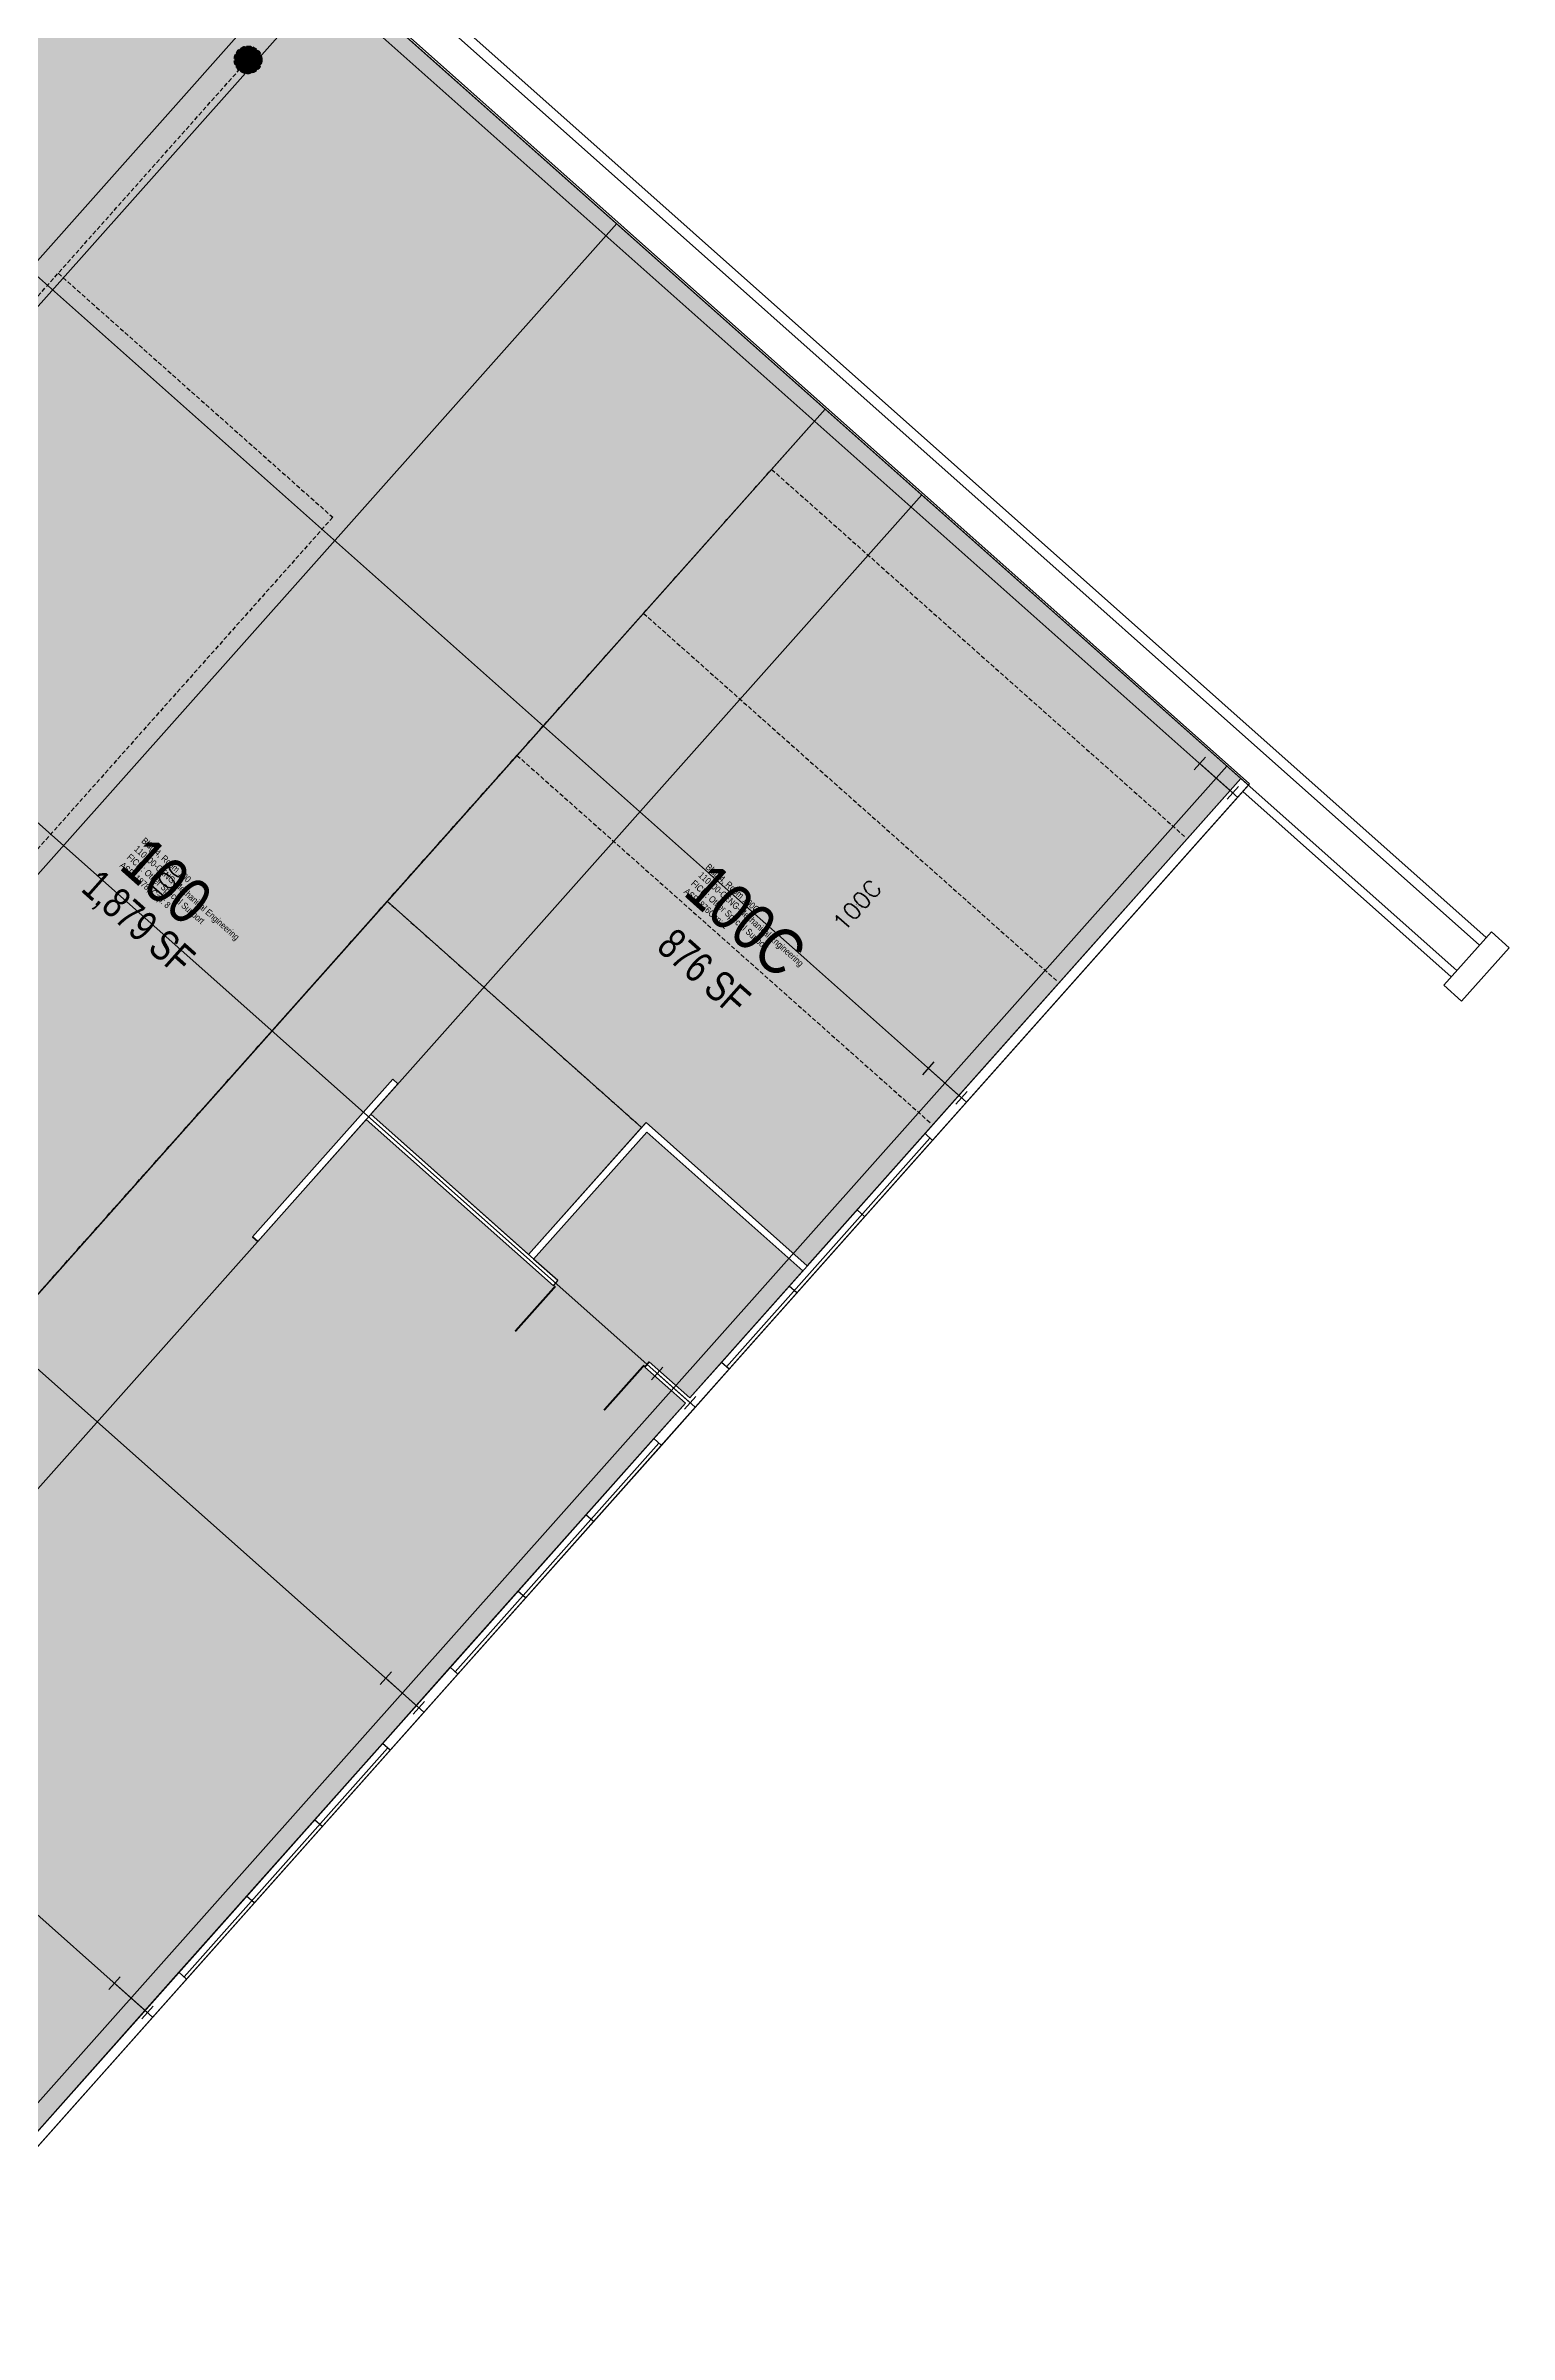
# Model space of a CAD drawing. Header units: inches. Extents: x 69197831 to 69201392, y 27694511 to 27697963.
# Drawn here: x 69200532 to 69201392, y 27695932 to 27697278 of the extents above; entities that cross this region are included whole.
import ezdxf
from ezdxf.enums import TextEntityAlignment as Align

# ---------------------------------------------------------------- set-up
doc = ezdxf.new("R2010")
doc.units = ezdxf.units.IN
doc.header["$LTSCALE"] = 10
doc.header["$MEASUREMENT"] = 0
doc.linetypes.add('DASHED2', pattern=[0.375, 0.25, -0.125])
doc.layers.get('0').update_dxf_attribs({"linetype": 'CONTINUOUS'})
for name, color, linetype in [('A-COLS', 5, 'CONTINUOUS'), ('A-DOOR', 2, 'CONTINUOUS'), ('A-FLOR', 3, 'CONTINUOUS'), ('A-GLAZ', 1, 'CONTINUOUS'), ('A-GRID', 1, 'CONTINUOUS'), ('A-IDEN-CNUM', 7, 'CONTINUOUS'), ('A-IDEN-FNUM', 1, 'CONTINUOUS'), ('A-IDEN-RNUM', 7, 'CONTINUOUS'), ('A-IDEN-SNUM', 4, 'CONTINUOUS'), ('A-IDEN-VNUM', 4, 'CONTINUOUS'), ('A-WALL', 5, 'CONTINUOUS'), ('AREA-ASSIGN', 7, 'CONTINUOUS'), ('AREA-GROSS', 1, 'CONTINUOUS'), ('AREA-TEXT', 3, 'CONTINUOUS'), ('Rooms-Category-Color', 7, 'CONTINUOUS'), ('Rooms-College-Color', 7, 'CONTINUOUS'), ('Rooms-Department-Color', 7, 'CONTINUOUS'), ('Rooms-Division-Color', 7, 'CONTINUOUS'), ('Rooms-Information', 7, 'CONTINUOUS')]:
    doc.layers.add(name, color=color, linetype=linetype)
doc.styles.add('CP_AREA', font='arial.ttf', dxfattribs={"height": 15})
doc.styles.add('CP_ROOMSNUMBER', font='arial.ttf', dxfattribs={"height": 1})
doc.styles.add('CP_ROOMVNUMBER', font='arial.ttf', dxfattribs={"width": 0.85, "height": 0.075})
doc.styles.add('ROOMFNUMBER', font='SIMPLEX', dxfattribs={"height": 0.833333})

# ---------------------------------------------------------------- blocks, each defined once
blk = doc.blocks.new('COLUMN')
for p, q in [((-0.5, -0.5), (-0.5, 0.5)), ((-0.5, 0), (0.5, 0)), ((0.5, 0.5), (0.5, -0.5))]:
    blk.add_line(p, q)

msp = doc.modelspace()

# ---------------------------------------------------------------- hatches: boundary and pattern name
at = {"layer": 'A-FLOR', "linetype": 'DASHED2'}
h = msp.add_hatch(color=256, dxfattribs=at)
edge = h.paths.add_edge_path()
edge.add_arc((69200650.6, 27697269.4), 8.13, 0, 360)

# ---------------------------------------------------------------- linework, layer by layer
at = {"layer": 'A-DOOR', "elevation": 0}
for points in [[(69200831.3, 27696548.2, 1.11, 1.11, 0), (69200807.7, 27696521.7, 0, 0, 0), (69200807.3, 27696522.1, 0, 0, 0.414214), (69200857.4, 27696525, 0, 0, 0.414214)], [(69200883.5, 27696501.8, 1.11, 1.11, 0), (69200859.9, 27696475.3, 0, 0, 0), (69200860.3, 27696475, 0, 0, -0.414214), (69200857.4, 27696525, 0, 0, -0.414214)]]:
    msp.add_lwpolyline(points, format="xyseb", dxfattribs=at)
at = {"layer": 'A-FLOR', "linetype": 'DASHED2'}
for p, q in [((69200539, 27697143.9, 0), (69200700.4, 27697000.4, 0)), ((69200883.1, 27696943.9, 0), (69200958.4, 27697028.6, 0)), ((69200958.4, 27697028.6, 0), (69201201.2, 27696812.7, 0)), ((69200732.4, 27696774.6, 0), (69200883.1, 27696943.9, 0)), ((69200732.4, 27696774.6, 0), (69200882, 27696641.6, 0))]:
    msp.add_line(p, q, dxfattribs=at)
at = {"layer": 'A-FLOR'}
msp.add_line((69201358, 27696730.1, 0), (69201235.5, 27696839.1, 0), dxfattribs=at)
at = {"layer": 'A-FLOR', "linetype": 'DASHED2', "elevation": 0}
for points in [[(69200233, 27696799.8), (69200650.6, 27697269.4)], [(69200700.4, 27697000.4), (69200394.4, 27696656.3)]]:
    msp.add_lwpolyline(points, dxfattribs=at)
at = {"layer": 'A-FLOR', "linetype": 'DASHED2'}
msp.add_circle((69200650.6, 27697269.4, 0), 8.13, dxfattribs=at)
at = {"layer": 'A-GLAZ'}
for p, q in [((69200928.9, 27696503.4, 0), (69201048.6, 27696638, 0)), ((69200931.9, 27696500.8, 0), (69201051.5, 27696635.3, 0)), ((69200933.4, 27696499.5, 0), (69201053, 27696634, 0)), ((69201013.2, 27696589.1, 0), (69201008.7, 27696593.1, 0)), ((69200973.3, 27696544.3, 0), (69200968.8, 27696548.3, 0)), ((69200769.5, 27696324.1, 0), (69200889.1, 27696458.6, 0)), ((69200772.4, 27696321.4, 0), (69200892.1, 27696456, 0)), ((69200773.9, 27696320.1, 0), (69200893.6, 27696454.6, 0)), ((69200853.7, 27696409.8, 0), (69200849.2, 27696413.8, 0)), ((69200813.8, 27696365, 0), (69200809.3, 27696368.9, 0)), ((69200610, 27696144.8, 0), (69200729.6, 27696279.3, 0)), ((69200613, 27696142.1, 0), (69200732.6, 27696276.6, 0)), ((69200614.4, 27696140.8, 0), (69200734.1, 27696275.3, 0)), ((69200694.2, 27696230.4, 0), (69200689.7, 27696234.4, 0)), ((69200654.3, 27696185.6, 0), (69200649.8, 27696189.6, 0))]:
    msp.add_line(p, q, dxfattribs=at)
at = {"layer": 'A-GRID'}
for p, q in [((69201232.5, 27696835.7, 0), (69200131, 27697815.2, 0)), ((69201238.8, 27696842.8, 0), (69200137.3, 27697822.3, 0))]:
    msp.add_line(p, q, dxfattribs=at)
at = {"layer": 'A-WALL'}
for p, q in [((69201048.6, 27696638), (69201234.3, 27696846.8)), ((69201053, 27696634), (69201238.8, 27696842.8)), ((69201353.7, 27696725.3, 0), (69201381.6, 27696756.6, 0)), ((69201392.1, 27696747.3, 0), (69201381.6, 27696756.6, 0)), ((69201364.1, 27696715.9, 0), (69201392.1, 27696747.3, 0)), ((69201364.1, 27696715.9, 0), (69201353.7, 27696725.3, 0)), ((69200653.3, 27696577.3), (69200735.7, 27696669.9)), ((69200738.7, 27696667.3), (69200735.7, 27696669.9)), ((69200738.7, 27696667.3), (69200722.8, 27696649.3)), ((69200656.3, 27696574.6), (69200720.1, 27696646.3)), ((69200830.1, 27696548.5), (69200720.1, 27696646.3)), ((69200832.7, 27696551.5), (69200722.8, 27696649.3)), ((69201053, 27696634), (69201048.6, 27696638)), ((69200656.3, 27696574.6), (69200653.3, 27696577.3)), ((69200907.7, 27696479.5), (69200883.9, 27696500.7)), ((69200910.3, 27696482.5), (69200886.5, 27696503.7)), ((69200893.6, 27696454.6), (69200933.4, 27696499.5)), ((69200928.9, 27696503.4), (69200910.3, 27696482.5)), ((69200933.4, 27696499.5), (69200928.9, 27696503.4)), ((69200889.1, 27696458.6), (69200907.7, 27696479.5)), ((69200893.6, 27696454.6), (69200889.1, 27696458.6)), ((69200729.6, 27696279.3), (69200769.5, 27696324.1)), ((69200734.1, 27696275.3), (69200773.9, 27696320.1)), ((69200773.9, 27696320.1), (69200769.5, 27696324.1)), ((69200734.1, 27696275.3), (69200729.6, 27696279.3)), ((69200428.2, 27695940.4), (69200610, 27696144.8)), ((69200428.7, 27695931.9), (69200614.4, 27696140.8)), ((69200614.4, 27696140.8), (69200610, 27696144.8))]:
    msp.add_line(p, q, dxfattribs=at)
for points in [[(69200815.5, 27696566.8), (69200884.6, 27696644.5)], [(69200818.5, 27696564.2), (69200885, 27696638.9)], [(69200830.1, 27696548.5), (69200832.7, 27696551.5)], [(69200883.9, 27696500.7), (69200886.5, 27696503.7)]]:
    msp.add_lwpolyline(points, dxfattribs=at)
at = {"layer": 'A-WALL', "elevation": 0}
for points in [[(69200884.6, 27696644.5), (69200979.4, 27696560.2)], [(69200885, 27696638.9), (69200976.8, 27696557.2)]]:
    msp.add_lwpolyline(points, dxfattribs=at)
at = {"layer": 'AREA-ASSIGN', "elevation": 0}
for points in [[(69200235.9, 27696797.1), (69199931.1, 27697068.2), (69200205.6, 27697376.9), (69200230.2, 27697355), (69200272.7, 27697402.8), (69200162.2, 27697501.2), (69200225.9, 27697572.9), (69200178.1, 27697615.4), (69200202, 27697642.3), (69200249.9, 27697599.8), (69200279.1, 27697632.7), (69200142.4, 27697754.3), (69200135.7, 27697746.8), (69200103.6, 27697775.4), (69200141.8, 27697818.4), (69200701.5, 27697320.6)], [(69200235.9, 27696797.1), (69200524.4, 27696540.5), (69200990, 27697064), (69200701.5, 27697320.6)], [(69200732.4, 27696774.6), (69200882, 27696641.6), (69200884.6, 27696644.5), (69200979.4, 27696560.2), (69201234.3, 27696846.8), (69200990, 27697064)]]:
    msp.add_lwpolyline(points, close=True, dxfattribs=at)

# ---------------------------------------------------------------- block references
at = {"layer": 'A-COLS', "xscale": 25.99999999813736, "yscale": 9.999999995133361, "zscale": 25.99999999813736, "rotation": 318.3538051004411}
for p in [(69201219.8, 27696847, 0), (69201060.3, 27696667.7, 0), (69200900.8, 27696488.3, 0), (69200741.3, 27696309, 0), (69200581.8, 27696129.7, 0)]:
    msp.add_blockref('COLUMN', p, dxfattribs=at)

# ---------------------------------------------------------------- texts
at = {"layer": 'A-IDEN-CNUM', "style": 'CP_ROOMSNUMBER'}
msp.add_text('CAD #004-A_0100-0C', height=0.36, rotation=48.3538, dxfattribs=at).set_placement((69201010.9, 27696770.2, 0), align=Align.MIDDLE)
at = {"layer": 'A-IDEN-FNUM', "style": 'ROOMFNUMBER'}
msp.add_text('100C', height=9.96, rotation=48.3538, dxfattribs=at).set_placement((69201008.7, 27696772.2, 0), align=Align.MIDDLE)
at = {"layer": 'A-IDEN-RNUM', "style": 'CP_ROOMSNUMBER'}
for s, p in [('0100-00', (69200602.9, 27696786.7, 0)), ('0100-C0', (69201008.7, 27696772.2, 0))]:
    msp.add_text(s, height=0.36, rotation=318.35, dxfattribs=at).set_placement(p, align=Align.MIDDLE)
at = {"layer": 'A-IDEN-SNUM', "style": 'CP_ROOMSNUMBER'}
for s, p in [('0040010000', (69200602.9, 27696786.7, 0)), ('00400100C0', (69201008.7, 27696772.2, 0))]:
    msp.add_text(s, height=0.36, rotation=48.3538, dxfattribs=at).set_placement(p, align=Align.MIDDLE)
at = {"layer": 'AREA-TEXT', "style": 'CP_AREA', "width": 0.75}
for s, p in [('1,879 SF', (69200586.3, 27696762.3, 0)), ('876 SF', (69200918.7, 27696733.1, 0))]:
    msp.add_text(s, height=18, rotation=318.3538, dxfattribs=at).set_placement(p, align=Align.MIDDLE_CENTER)

# ---------------------------------------------------------------- next in the draw order: texts
at = {"layer": 'Rooms-Information', "char_height": 3.8571, "width": 86.4, "attachment_point": 7, "rotation": 318.3538, "style": 'CP_ROOMVNUMBER', "bg_fill": 3, "box_fill_scale": 0, "bg_fill_color": 256, "bg_fill_true_color": 3254780160, "bg_fill_transparency": 256}
for s, insert in [('Bldg.4, Room 100^M^J110100-CENG-Mechanical Engineering^M^JFICM: Other Special Support^M^JASF: 1878, Cap: 8', (69200574, 27696794.3, 0)), ('Bldg.4, Room 100C^M^J110100-CENG-Mechanical Engineering^M^JFICM: Other Special Support^M^JASF: 876Cap: 1', (69200905.7, 27696778.9, 0))]:
    msp.add_mtext(s, dxfattribs=dict(at, insert=insert))

# ---------------------------------------------------------------- next in the draw order: hatches: boundary and pattern name
at = {"layer": 'Rooms-Category-Color', "true_color": 0xfbafa2}
msp.add_hatch(color=21, dxfattribs=at).paths.add_polyline_path([(69200235.9, 27696797.1), (69199931.1, 27697068.2), (69200205.6, 27697376.9), (69200230.2, 27697355), (69200272.7, 27697402.8), (69200162.2, 27697501.2), (69200225.9, 27697572.9), (69200178.1, 27697615.4), (69200202, 27697642.3), (69200249.9, 27697599.8), (69200279.1, 27697632.7), (69200142.4, 27697754.3), (69200135.7, 27697746.8), (69200103.6, 27697775.4), (69200141.8, 27697818.4), (69200701.5, 27697320.6)])
at = {"layer": 'Rooms-Category-Color', "true_color": 0xe3f498}
for points in [[(69200235.9, 27696797.1), (69200524.4, 27696540.5), (69200990, 27697064), (69200701.5, 27697320.6)], [(69200732.4, 27696774.6), (69200882, 27696641.6), (69200884.6, 27696644.5), (69200979.4, 27696560.2), (69201234.3, 27696846.8), (69200990, 27697064)], [(69199704.1, 27696584.3), (69199865.9, 27696766.3), (69200236.6, 27696436.7), (69200331.6, 27696543.5), (69200440.7, 27696446.5), (69200732.4, 27696774.6), (69200882, 27696641.6), (69200815.5, 27696566.8), (69200722.8, 27696649.3), (69200738.7, 27696667.3), (69200735.7, 27696669.9), (69200653.3, 27696577.3), (69200656.3, 27696574.6), (69200720.1, 27696646.3), (69200830.1, 27696548.5), (69200832.7, 27696551.5), (69200818.5, 27696564.2), (69200885, 27696638.9), (69200976.8, 27696557.2), (69200910.3, 27696482.5), (69200886.5, 27696503.7), (69200883.9, 27696500.7), (69200907.7, 27696479.5), (69200428.2, 27695940.4)]]:
    msp.add_hatch(color=61, dxfattribs=at).paths.add_polyline_path(points)
at = {"layer": 'Rooms-College-Color', "true_color": 0xadadad}
for points in [[(69200235.9, 27696797.1), (69199931.1, 27697068.2), (69200205.6, 27697376.9), (69200230.2, 27697355), (69200272.7, 27697402.8), (69200162.2, 27697501.2), (69200225.9, 27697572.9), (69200178.1, 27697615.4), (69200202, 27697642.3), (69200249.9, 27697599.8), (69200279.1, 27697632.7), (69200142.4, 27697754.3), (69200135.7, 27697746.8), (69200103.6, 27697775.4), (69200141.8, 27697818.4), (69200701.5, 27697320.6)], [(69200235.9, 27696797.1), (69200524.4, 27696540.5), (69200990, 27697064), (69200701.5, 27697320.6)], [(69200732.4, 27696774.6), (69200882, 27696641.6), (69200884.6, 27696644.5), (69200979.4, 27696560.2), (69201234.3, 27696846.8), (69200990, 27697064)], [(69199704.1, 27696584.3), (69199865.9, 27696766.3), (69200236.6, 27696436.7), (69200331.6, 27696543.5), (69200440.7, 27696446.5), (69200732.4, 27696774.6), (69200882, 27696641.6), (69200815.5, 27696566.8), (69200722.8, 27696649.3), (69200738.7, 27696667.3), (69200735.7, 27696669.9), (69200653.3, 27696577.3), (69200656.3, 27696574.6), (69200720.1, 27696646.3), (69200830.1, 27696548.5), (69200832.7, 27696551.5), (69200818.5, 27696564.2), (69200885, 27696638.9), (69200976.8, 27696557.2), (69200910.3, 27696482.5), (69200886.5, 27696503.7), (69200883.9, 27696500.7), (69200907.7, 27696479.5), (69200428.2, 27695940.4)]]:
    msp.add_hatch(color=253, dxfattribs=at).paths.add_polyline_path(points)
at = {"layer": 'Rooms-Department-Color', "true_color": 0x99d7b2}
for points in [[(69200235.9, 27696797.1), (69199931.1, 27697068.2), (69200205.6, 27697376.9), (69200230.2, 27697355), (69200272.7, 27697402.8), (69200162.2, 27697501.2), (69200225.9, 27697572.9), (69200178.1, 27697615.4), (69200202, 27697642.3), (69200249.9, 27697599.8), (69200279.1, 27697632.7), (69200142.4, 27697754.3), (69200135.7, 27697746.8), (69200103.6, 27697775.4), (69200141.8, 27697818.4), (69200701.5, 27697320.6)], [(69200235.9, 27696797.1), (69200524.4, 27696540.5), (69200990, 27697064), (69200701.5, 27697320.6)], [(69200732.4, 27696774.6), (69200882, 27696641.6), (69200884.6, 27696644.5), (69200979.4, 27696560.2), (69201234.3, 27696846.8), (69200990, 27697064)], [(69199704.1, 27696584.3), (69199865.9, 27696766.3), (69200236.6, 27696436.7), (69200331.6, 27696543.5), (69200440.7, 27696446.5), (69200732.4, 27696774.6), (69200882, 27696641.6), (69200815.5, 27696566.8), (69200722.8, 27696649.3), (69200738.7, 27696667.3), (69200735.7, 27696669.9), (69200653.3, 27696577.3), (69200656.3, 27696574.6), (69200720.1, 27696646.3), (69200830.1, 27696548.5), (69200832.7, 27696551.5), (69200818.5, 27696564.2), (69200885, 27696638.9), (69200976.8, 27696557.2), (69200910.3, 27696482.5), (69200886.5, 27696503.7), (69200883.9, 27696500.7), (69200907.7, 27696479.5), (69200428.2, 27695940.4)]]:
    msp.add_hatch(color=253, dxfattribs=at).paths.add_polyline_path(points)
at = {"layer": 'Rooms-Division-Color', "true_color": 0x99d7b2}
for points in [[(69200235.9, 27696797.1), (69199931.1, 27697068.2), (69200205.6, 27697376.9), (69200230.2, 27697355), (69200272.7, 27697402.8), (69200162.2, 27697501.2), (69200225.9, 27697572.9), (69200178.1, 27697615.4), (69200202, 27697642.3), (69200249.9, 27697599.8), (69200279.1, 27697632.7), (69200142.4, 27697754.3), (69200135.7, 27697746.8), (69200103.6, 27697775.4), (69200141.8, 27697818.4), (69200701.5, 27697320.6)], [(69200235.9, 27696797.1), (69200524.4, 27696540.5), (69200990, 27697064), (69200701.5, 27697320.6)], [(69200732.4, 27696774.6), (69200882, 27696641.6), (69200884.6, 27696644.5), (69200979.4, 27696560.2), (69201234.3, 27696846.8), (69200990, 27697064)], [(69199704.1, 27696584.3), (69199865.9, 27696766.3), (69200236.6, 27696436.7), (69200331.6, 27696543.5), (69200440.7, 27696446.5), (69200732.4, 27696774.6), (69200882, 27696641.6), (69200815.5, 27696566.8), (69200722.8, 27696649.3), (69200738.7, 27696667.3), (69200735.7, 27696669.9), (69200653.3, 27696577.3), (69200656.3, 27696574.6), (69200720.1, 27696646.3), (69200830.1, 27696548.5), (69200832.7, 27696551.5), (69200818.5, 27696564.2), (69200885, 27696638.9), (69200976.8, 27696557.2), (69200910.3, 27696482.5), (69200886.5, 27696503.7), (69200883.9, 27696500.7), (69200907.7, 27696479.5), (69200428.2, 27695940.4)]]:
    msp.add_hatch(color=253, dxfattribs=at).paths.add_polyline_path(points)

# ---------------------------------------------------------------- next in the draw order: linework, layer by layer
at = {"layer": 'A-FLOR'}
for p, q in [((69201378.6, 27696753.3, 0), (69200032, 27697950.8, 0)), ((69201374.6, 27696748.8, 0), (69200028, 27697946.3, 0)), ((69201361.3, 27696733.8, 0), (69200014.8, 27697931.3, 0))]:
    msp.add_line(p, q, dxfattribs=at)
at = {"layer": 'A-FLOR', "linetype": 'DASHED2'}
for p, q in [((69200883.1, 27696943.9, 0), (69201125.9, 27696728, 0)), ((69200808.7, 27696860.4, 0), (69201051.6, 27696644.4, 0)), ((69200440.7, 27696446.5, 0), (69200732.4, 27696774.6, 0))]:
    msp.add_line(p, q, dxfattribs=at)
at = {"layer": 'A-GRID'}
for p, q in [((69201073, 27696656.4, 0), (69199971.5, 27697635.9, 0)), ((69200913.5, 27696477, 0), (69199812, 27697456.6, 0)), ((69199878, 27696421.7, 0), (69200688, 27697332.6, 0)), ((69200754, 27696297.7, 0), (69199652.5, 27697277.2, 0)), ((69200057.3, 27696262.2, 0), (69200867.4, 27697173.1, 0)), ((69200594.5, 27696118.4, 0), (69199493, 27697097.9, 0)), ((69200236.7, 27696102.7, 0), (69201046.7, 27697013.6, 0)), ((69200416, 27695943.2, 0), (69201226.1, 27696854.1, 0)), ((69200428.7, 27695931.9, 0), (69201238.8, 27696842.8, 0))]:
    msp.add_line(p, q, dxfattribs=at)
at = {"layer": 'AREA-ASSIGN'}
msp.add_lwpolyline([(69199704.1, 27696584.3), (69199865.9, 27696766.3), (69200236.6, 27696436.7), (69200331.6, 27696543.5), (69200440.7, 27696446.5), (69200732.4, 27696774.6), (69200882, 27696641.6), (69200815.5, 27696566.8), (69200722.8, 27696649.3), (69200738.7, 27696667.3), (69200735.7, 27696669.9), (69200653.3, 27696577.3), (69200656.3, 27696574.6), (69200720.1, 27696646.3), (69200830.1, 27696548.5), (69200832.7, 27696551.5), (69200818.5, 27696564.2), (69200885, 27696638.9), (69200976.8, 27696557.2), (69200910.3, 27696482.5), (69200886.5, 27696503.7), (69200883.9, 27696500.7), (69200907.7, 27696479.5), (69200428.2, 27695940.4)], close=True, dxfattribs=at)
at = {"layer": 'AREA-GROSS'}
msp.add_lwpolyline([(69201239.4, 27696843.6), (69200428.7, 27695931.9), (69199327.2, 27696911.4), (69200138, 27697823.1)], close=True, dxfattribs=at)

# ---------------------------------------------------------------- next in the draw order: texts
at = {"layer": 'A-IDEN-CNUM', "style": 'CP_ROOMSNUMBER'}
msp.add_text('CAD #004-A_0100-00', height=0.36, rotation=48.3538, dxfattribs=at).set_placement((69200605.2, 27696784.7, 0), align=Align.MIDDLE)
at = {"layer": 'A-IDEN-FNUM', "style": 'ROOMFNUMBER'}
msp.add_text('100', height=9.96, rotation=48.3538, dxfattribs=at).set_placement((69200602.9, 27696786.7, 0), align=Align.MIDDLE)
at = {"layer": 'A-IDEN-VNUM', "style": 'CP_ROOMVNUMBER', "width": 0.85}
for s, p in [('100', (69200602.9, 27696786.7, 0)), ('100C', (69200943.3, 27696763.5, 0))]:
    msp.add_text(s, height=27, rotation=318.3538, dxfattribs=at).set_placement(p, align=Align.MIDDLE_CENTER)

doc.saveas('drawing.dxf')
